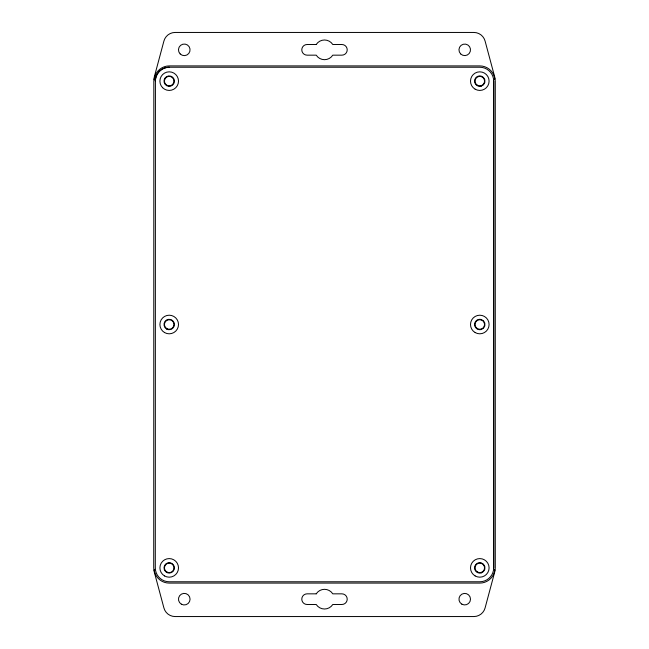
<?xml version="1.0" encoding="UTF-8"?>
<svg xmlns="http://www.w3.org/2000/svg" width="649" height="649" viewBox="0 0 649 649"><rect width="100%" height="100%" fill="white"/><g stroke="black" fill="none" stroke-linecap="round" stroke-linejoin="round"><path stroke-width="0.97" d="M155.419 81.125L155.306 567.883A13.897 13.897 0 0 0 169.202 581.772L479.798 581.772A13.897 13.897 0 0 0 493.694 567.875L493.694 81.133A13.897 13.897 0 0 0 479.798 67.236L169.202 67.236A13.897 13.897 0 0 0 155.306 81.133M154.251 77.945L153.829 81.125L153.724 567.875L154.251 571.883L163.913 607.959A11.593 11.593 0 0 0 175.108 616.55L473.892 616.55A11.593 11.593 0 0 0 485.087 607.959L494.749 571.883L495.276 567.875L495.276 81.125L494.749 77.117L485.087 41.041A11.593 11.593 0 0 0 473.892 32.45L175.108 32.45A11.593 11.593 0 0 0 163.913 41.041L154.251 77.117L154.251 79.957L154.616 77.182A15.219 15.219 0 0 1 169.316 65.906L479.798 65.906A15.219 15.219 0 0 1 494.497 77.182L494.749 79.129L494.497 77.182M494.497 571.818L494.749 569.871L494.497 571.818A15.219 15.219 0 0 1 479.798 583.094L169.202 583.094A15.219 15.219 0 0 1 154.503 571.818L154.251 569.871L154.503 571.818M493.694 81.125L493.694 567.875M155.541 79.308A13.897 13.897 0 0 1 169.316 67.228M481.144 86.171L479.798 86.341A5.216 5.216 0 0 1 474.581 81.133A5.216 5.216 0 0 1 479.798 75.917L481.144 76.095A5.216 5.216 0 0 1 481.144 86.171M481.144 329.546L479.798 329.716A5.216 5.216 0 0 1 474.581 324.508A5.216 5.216 0 0 1 479.798 319.292L481.144 319.47A5.216 5.216 0 0 1 481.144 329.546M481.144 572.921L479.798 573.091A5.216 5.216 0 0 1 474.581 567.883A5.216 5.216 0 0 1 479.798 562.667L481.144 562.845A5.216 5.216 0 0 1 481.144 572.921M316.217 44.505L307.115 44.505A5.33 5.33 0 0 0 301.785 49.835A5.33 5.33 0 0 0 307.115 55.165L316.217 55.165A9.849 9.849 0 0 0 332.783 55.165L341.885 55.165A5.33 5.33 0 0 0 347.215 49.835A5.33 5.33 0 0 0 341.885 44.505L332.783 44.505A9.849 9.849 0 0 0 316.217 44.505M316.217 593.835L307.115 593.835A5.33 5.33 0 0 0 301.785 599.165A5.33 5.33 0 0 0 307.115 604.495L316.217 604.495A9.849 9.849 0 0 0 332.783 604.495L341.885 604.495A5.33 5.33 0 0 0 347.215 599.165A5.33 5.33 0 0 0 341.885 593.835L332.783 593.835A9.849 9.849 0 0 0 316.217 593.835M460.652 53.916A5.768 5.768 0 0 0 470.306 51.328A5.768 5.768 0 0 0 463.24 44.262A5.768 5.768 0 0 0 460.652 53.916M180.171 53.932A5.792 5.792 0 0 0 189.865 51.336A5.792 5.792 0 0 0 182.767 44.237A5.792 5.792 0 0 0 180.171 53.932M181.371 604.187A5.792 5.792 0 0 0 190.068 599.165A5.792 5.792 0 0 0 181.371 594.151A5.792 5.792 0 0 0 181.371 604.187M461.845 604.162A5.768 5.768 0 0 0 470.501 599.165A5.768 5.768 0 0 0 461.845 594.168A5.768 5.768 0 0 0 461.845 604.162M477.413 328.629A4.77 4.77 0 0 0 484.568 324.5A4.77 4.77 0 0 0 477.413 320.371A4.77 4.77 0 0 0 477.413 328.629M166.817 572.004A4.77 4.77 0 0 0 173.973 567.875A4.77 4.77 0 0 0 166.817 563.746A4.77 4.77 0 0 0 166.817 572.004M477.413 85.254A4.77 4.77 0 0 0 484.568 81.125A4.77 4.77 0 0 0 477.413 76.996A4.77 4.77 0 0 0 477.413 85.254M166.817 328.629A4.77 4.77 0 0 0 173.973 324.5A4.77 4.77 0 0 0 166.817 320.371A4.77 4.77 0 0 0 166.817 328.629M166.817 85.254A4.77 4.77 0 0 0 173.973 81.125A4.77 4.77 0 0 0 166.817 76.996A4.77 4.77 0 0 0 166.817 85.254M477.413 572.004A4.77 4.77 0 0 0 484.568 567.875A4.77 4.77 0 0 0 477.413 563.746A4.77 4.77 0 0 0 477.413 572.004M166.598 329.019A5.216 5.216 0 0 0 174.419 324.508A5.216 5.216 0 0 0 166.598 319.989A5.216 5.216 0 0 0 166.598 329.019M165.519 571.566A5.216 5.216 0 0 0 174.24 569.23A5.216 5.216 0 0 0 167.856 562.845A5.216 5.216 0 0 0 165.519 571.566M164.554 575.939A9.305 9.305 0 0 0 178.507 567.883A9.305 9.305 0 0 0 164.554 559.827A9.305 9.305 0 0 0 164.554 575.939M162.623 87.704A9.305 9.305 0 0 0 178.191 83.534A9.305 9.305 0 0 0 166.793 72.144A9.305 9.305 0 0 0 162.623 87.704M164.554 332.564A9.305 9.305 0 0 0 178.507 324.508A9.305 9.305 0 0 0 164.554 316.452A9.305 9.305 0 0 0 164.554 332.564M475.149 575.939A9.305 9.305 0 0 0 489.095 567.883A9.305 9.305 0 0 0 475.149 559.827A9.305 9.305 0 0 0 475.149 575.939M475.149 332.564A9.305 9.305 0 0 0 489.095 324.508A9.305 9.305 0 0 0 475.149 316.452A9.305 9.305 0 0 0 475.149 332.564M475.149 89.189A9.305 9.305 0 0 0 489.095 81.133A9.305 9.305 0 0 0 475.149 73.077A9.305 9.305 0 0 0 475.149 89.189M166.598 85.644A5.216 5.216 0 0 0 174.419 81.133A5.216 5.216 0 0 0 166.598 76.614A5.216 5.216 0 0 0 166.598 85.644"/></g></svg>
